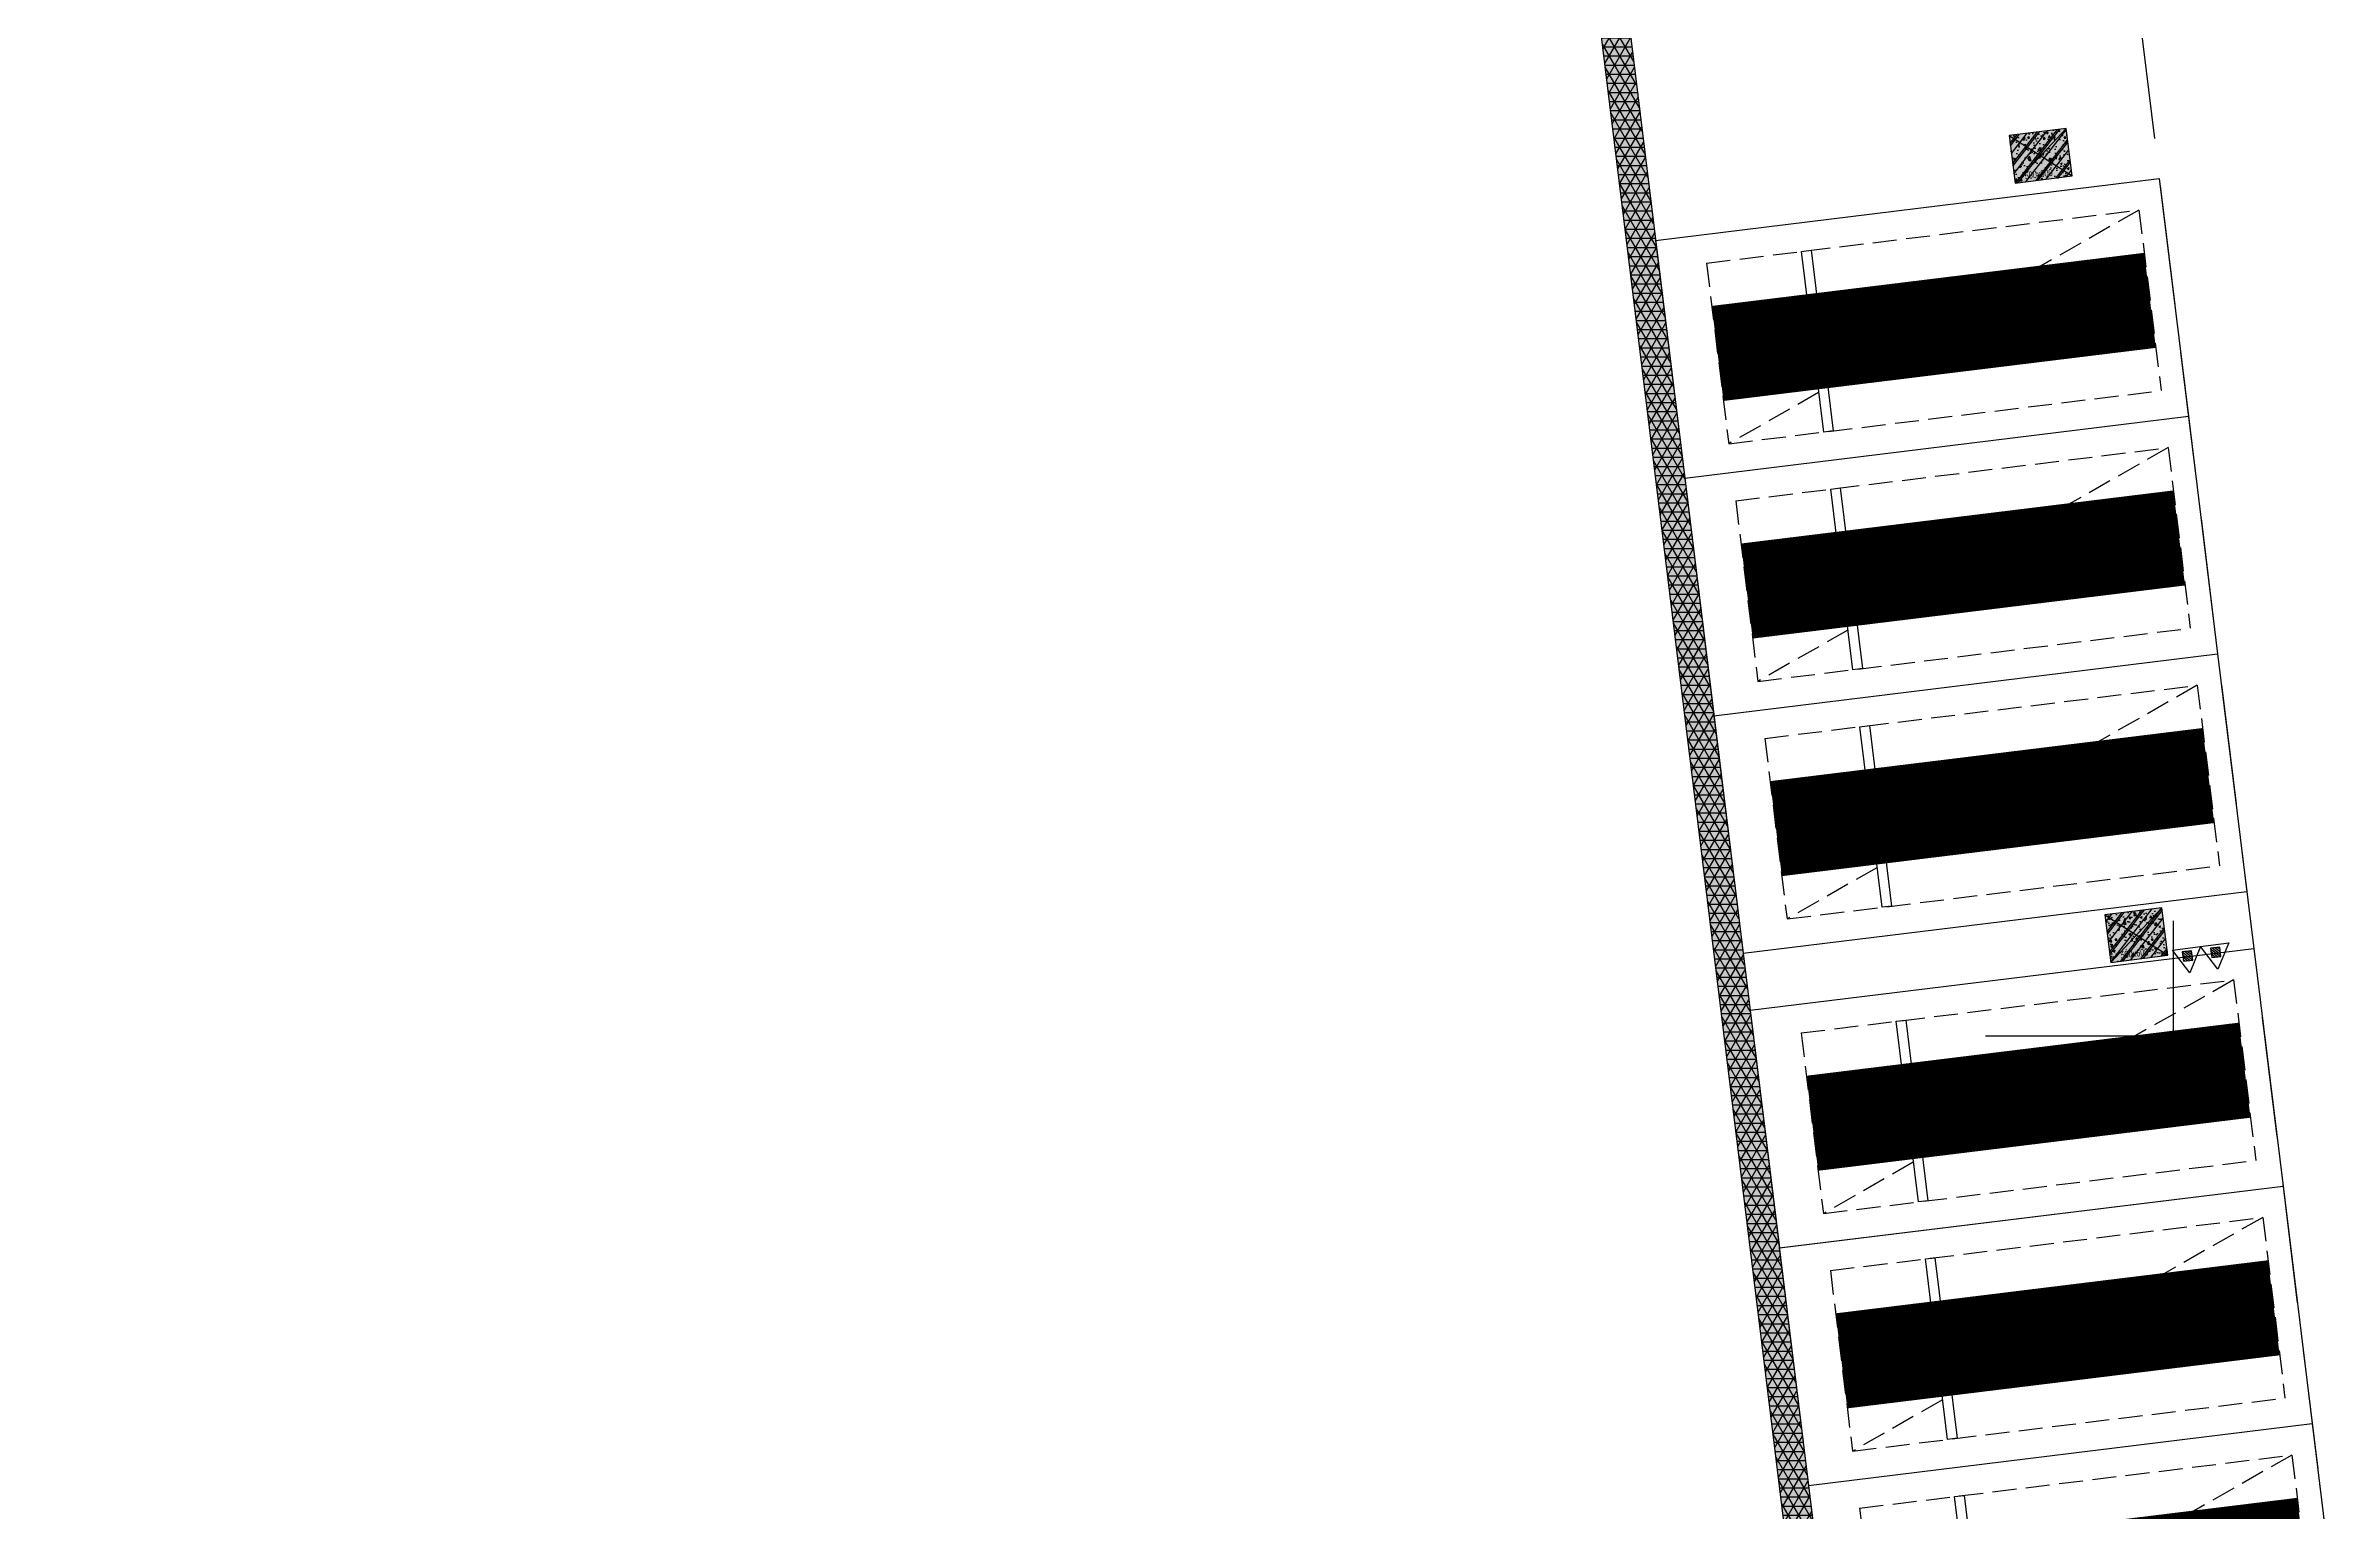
# Model space of a CAD drawing. Extents: x -1338203 to 1886333, y -783476 to 1038610.
# Drawn here: x 778479 to 802379, y 44904 to 60209 of the extents above; entities that cross this region are included whole.
import ezdxf
from ezdxf.enums import TextEntityAlignment as Align

# ---------------------------------------------------------------- set-up
doc = ezdxf.new("R2010")
doc.units = 0
doc.header["$LTSCALE"] = 1000
doc.header["$MEASUREMENT"] = 0
doc.linetypes.add('$2$DASH', pattern=[0.35, 0.25, -0.1])
doc.linetypes.add('A-001-平面B2$0$__DASH', pattern=[0.35, 0.25, -0.1])
for name, color, linetype in [('$0$DIM_SYMB', 3, 'Continuous'), ('A-001-车位参照B1$0$A-001-车位参照B1$0$0A-P-PKNG-CAR(A)', 43, 'Continuous'), ('p-a-regular', 5, 'Continuous'), ('S001南区墙柱$0$0S-CW-HATCH', 251, 'Continuous'), ('S001南区墙柱$0$0S-CW-HATCH-UP', 251, 'Continuous'), ('S001南区墙柱$0$0S-F-WALL-HATCH', 251, 'Continuous'), ('S001南区墙柱$0$0S-F-WALL-HATCH-UP', 251, 'Continuous'), ('S001南区墙柱$0$0S-F-WALL-LINE', 202, 'Continuous'), ('S001南区墙柱$0$S001-墙柱B1_1$0$0S-CC-LINE', 52, 'Continuous'), ('S001南区墙柱$0$S001-墙柱B1_1$0$0S-CW-HATCH-UP', 251, 'Continuous'), ('负一层消火栓$0$负一层消火栓$0$0P-DIM-FH', 3, 'Continuous'), ('负一层消火栓$0$负一层消火栓$0$0P-EQUIP-FH', 7, 'Continuous')]:
    doc.layers.add(name, color=color, linetype=linetype)
doc.layers.add('AAD-A-PROOF', color=30, linetype='Continuous', plot=False)
doc.layers.add('S001南区墙柱$0$S001-墙柱B1_1$0$0S-A-TIPS', color=10, linetype='Continuous', plot=False)
doc.styles.add('S001南区墙柱$0$S001-墙柱B1_1$0$AAD-S', font='aad-s.shx', dxfattribs={"width": 0.7, "bigfont": 'aad-hztxt.shx'})

# ---------------------------------------------------------------- blocks, each defined once
blk = doc.blocks.new('S001南区墙柱$0$AAD_BLOCK_20230215093950878')
at = {"layer": 'S001南区墙柱$0$0S-CW-HATCH'}
h = blk.add_hatch(color=256, dxfattribs=at)
h.dxf.hatch_style = 1
h.paths.add_polyline_path([(-300, -250), (300, -250), (300, 250), (-300, 250)])
at = {"layer": 'S001南区墙柱$0$0S-CW-HATCH-UP'}
h = blk.add_hatch(dxfattribs=at)
h.set_pattern_fill('钢筋混凝土', color=256, scale=30, pattern_type=2)
h.set_pattern_definition([(45, (-42203.53, -84001.15), (-106.06602, 106.06602), []), (50, (-42203.53, -84001.15), (215.17805, -18.82564), [22.5, -247.5]), (355, (-42203.53, -84001.15), (-41.6254, 225.65764), [18, -198]), (100.4514, (-42185.6, -84002.72), (173.5528, 206.83186), [19.12206, -210.34263]), (46.1842, (-42203.53, -83941.15), (320.1723, -49.6557), [33.75, -371.25]), (96.6356, (-42176.85, -83945.3), (280.3988, 292.2354), [28.6831, -315.5139]), (351.1842, (-42203.53, -83941.15), (280.3986, 292.2356), [27, -297]), (21, (-42173.53, -83956.15), (179.0721, -120.78567), [22.5, -247.5]), (326, (-42173.53, -83956.15), (72.9946, 217.545), [18, -198]), (71.4514, (-42158.6, -83966.21), (252.0668, 96.75915), [19.12206, -210.34263]), (37.5, (-42203.53, -84001.15), (3.647957, 99.868156), [1.5, -195.6, 1.5, -201, 1.5, -198.75]), (7.5, (-42203.53, -84001.15), (78.92086, 118.32351), [1.5, -114.6, 1.5, -191.1, 1.5, -75.75]), (327.5, (-42270.43, -84001.15), (160.14673, -6.76646), [1.5, -75, 1.5, -234, 1.5, -310.5]), (317.5, (-42300.43, -84001.15), (174.95585, 30.0315), [1.5, -97.5, 1.5, -155.4, 1.5, -220.5])])
h.paths.add_polyline_path([(-300, -250), (300, -250), (300, 250), (-300, 250)])
at = {"layer": 'S001南区墙柱$0$S001-墙柱B1_1$0$0S-CW-HATCH-UP', "transparency": 33554661}
h = blk.add_hatch(dxfattribs=at)
h.set_pattern_fill('钢筋混凝土', color=0, scale=30)
h.set_pattern_definition([(45, (48108.52, -15514.205), (-53.03301, 53.03301), []), (50, (48108.52, -15514.2), (215.17805, -18.82564), [22.5, -247.5]), (355, (48108.52, -15514.2), (-41.6254, 225.6576), [18, -198]), (100.4514, (48126.45, -15515.77), (173.5528, 206.8319), [19.1221, -210.3426]), (46.1842, (48108.52, -15454.2), (320.1723, -49.6557), [33.75, -371.25]), (96.6356, (48135.2, -15458.34), (280.3988, 292.2354), [28.683, -315.514]), (351.1842, (48108.52, -15454.2), (280.3986, 292.2356), [27, -297]), (21, (48138.52, -15469.2), (179.0721, -120.78567), [22.5, -247.5]), (326, (48138.52, -15469.2), (72.9946, 217.545), [18, -198]), (71.4514, (48153.44, -15479.27), (252.0668, 96.75915), [19.1221, -210.3426]), (37.5, (48108.52, -15514.205), (3.64796, 99.86816), [0, -195.6, 0, -201, 0, -198.75]), (7.5, (48108.52, -15514.2), (78.92086, 118.32351), [0, -114.6, 0, -191.1, 0, -75.75]), (327.5, (48041.62, -15514.205), (160.14673, -6.76646), [0, -75, 0, -234, 0, -310.5]), (317.5, (48011.62, -15514.2), (174.95585, 30.0315), [0, -97.5, 0, -155.4, 0, -220.5])])
h.paths.add_polyline_path([(-300, -250), (300, -250), (300, 250), (-300, 250)])
at = {"layer": 'S001南区墙柱$0$S001-墙柱B1_1$0$0S-A-TIPS'}
for p, q in [((-300, 250), (300, -250)), ((300, 250), (-300, -250))]:
    blk.add_line(p, q, dxfattribs=at)
at = {"layer": 'S001南区墙柱$0$S001-墙柱B1_1$0$0S-CC-LINE'}
blk.add_lwpolyline([(-300, -250), (300, -250), (300, 250), (-300, 250)], close=True, dxfattribs=at)
at = {"layer": 'S001南区墙柱$0$S001-墙柱B1_1$0$0S-A-TIPS', "style": 'S001南区墙柱$0$S001-墙柱B1_1$0$AAD-S', "width": 0.7}
blk.add_text('500x600', height=75, dxfattribs=at).set_placement((-45, -187), align=Align.MIDDLE_CENTER)
blk = doc.blocks.new('S001南区墙柱')
at = {"layer": 'S001南区墙柱$0$0S-F-WALL-HATCH'}
h = blk.add_hatch(color=256, dxfattribs=at)
h.dxf.hatch_style = 1
h.paths.add_polyline_path([(30304, 68261), (31072, 68261), (36324, 25487), (335, 21067), (1996, 7539), (1698, 7502), (0, 21328), (35990, 25748), (30805, 67961), (30304, 67961)])
at = {"layer": 'S001南区墙柱$0$0S-F-WALL-HATCH-UP'}
h = blk.add_hatch(dxfattribs=at)
h.set_pattern_fill('NET3', color=256, scale=30)
h.set_pattern_definition([(0, (0, 0), (0, 95.25), []), (60, (0, 0), (-82.48892, 47.625), []), (120, (0, 0), (-82.48892, -47.625), [])])
h.paths.add_polyline_path([(30304, 68261), (31072, 68261), (36324, 25487), (335, 21067), (1996, 7539), (1698, 7502), (0, 21328), (35990, 25748), (30805, 67961), (30304, 67961)])
at = {"layer": 'S001南区墙柱$0$0S-F-WALL-LINE', "elevation": 3370}
blk.add_lwpolyline([(30304, 68261), (31072, 68261), (36324, 25487), (335, 21067), (1996, 7539), (1698, 7502), (0, 21328), (35990, 25748), (30805, 67961), (30304, 67961)], close=True, dxfattribs=at)
at = {"rotation": 7.166417273599052}
for p in [(36059, 61272, 3370), (37060, 53133, 3370)]:
    blk.add_blockref('S001南区墙柱$0$AAD_BLOCK_20230215093950878', p, dxfattribs=at)
blk = doc.blocks.new('S001地下一墙柱')
blk.add_blockref('S001南区墙柱', (-3112, -309101, -3370))
blk = doc.blocks.new('负一层消火栓$0$负一层消火栓$0$$TwtSys$00000546')
h = blk.add_hatch()
h.set_pattern_fill('ANSI31', color=256, scale=200, style=0)
h.set_pattern_definition([(45, (-38543.802, -6670.83), (-17.67767, 17.67767), [])])
h.paths.add_polyline_path([(-65, 174), (65, 174), (65, 44), (-65, 44)])
for points in [[(0, 344), (-198, 0), (198, 0)], [(-65, 174), (65, 174), (65, 44), (-65, 44)]]:
    blk.add_lwpolyline(points, close=True)
blk = doc.blocks.new('负一层消火栓')
at = {"layer": '负一层消火栓$0$负一层消火栓$0$0P-DIM-FH'}
for p, q in [((34332, -255820, 1600), (34332, -257022, 1600)), ((34332, -257022, 1600), (32370, -257022, 1600))]:
    blk.add_line(p, q, dxfattribs=at)
at = {"layer": '负一层消火栓$0$负一层消火栓$0$0P-EQUIP-FH', "xscale": -0.75, "yscale": 0.75, "zscale": 0.75, "rotation": 187.3328381470578}
for p in [(34471, -256105, 1600), (34471, -256105, 1600), (34766, -256067, 1600), (34766, -256067, 1600)]:
    blk.add_blockref('负一层消火栓$0$负一层消火栓$0$$TwtSys$00000546', p, dxfattribs=at)
blk = doc.blocks.new('剖面位置')
at = {"layer": '$0$DIM_SYMB', "linetype": '$2$DASH', "ltscale": 5}
blk.add_lwpolyline([(29891, -167801), (29891, -222090), (30997, -222090), (42410, -315041)], dxfattribs=at)
blk.add_lwpolyline([(29891, -167801), (29891, -222090), (30997, -222090), (42410, -315041)], dxfattribs=at)
blk = doc.blocks.new('A-001-车位参照B1$0$A-001-车位参照B1$0$A-001-车位参照B1$0$ddd')
for p, q in [((0, 2500), (5300, 2500)), ((0, 2500), (0, 0)), ((5300, 2500), (5300, 0)), ((0, 0), (5300, 0))]:
    blk.add_line(p, q)
at = {"linetype": 'A-001-平面B2$0$__DASH'}
for p, q in [((500, 2200), (500, 300)), ((500, 2200), (5050, 2200)), ((5050, 2200), (5050, 300)), ((500, 300), (5050, 300))]:
    blk.add_line(p, q, dxfattribs=at)
blk.add_lwpolyline([(5050, 2200), (500, 300)], dxfattribs=at)
blk.add_lwpolyline([(1500, 300), (1500, 2200), (1600, 2200), (1600, 300)], close=True)
at = {"layer": 'p-a-regular', "ltscale": 0.002, "const_width": 1000}
blk.add_lwpolyline([(500, 1250), (5050, 1250)], dxfattribs=at)

msp = doc.modelspace()

# ---------------------------------------------------------------- block references
at = {"ltscale": 0.002}
for name in ['S001地下一墙柱', '负一层消火栓']:
    msp.add_blockref(name, (766365.4, 306889.1), dxfattribs=at)
at = {"layer": 'A-001-车位参照B1$0$A-001-车位参照B1$0$0A-P-PKNG-CAR(A)', "linetype": 'Continuous', "rotation": 7.001406286585027}
for p in [(795595.4, 55693.9), (795900.1, 53212.5), (796204.9, 50731.2), (796583.9, 47654.4), (796888.5, 45173), (797193.2, 42691.7)]:
    msp.add_blockref('A-001-车位参照B1$0$A-001-车位参照B1$0$A-001-车位参照B1$0$ddd', p, dxfattribs=at)
at = {"layer": 'AAD-A-PROOF'}
msp.add_blockref('剖面位置', (766365.4, 306889.1), dxfattribs=at)

doc.saveas('drawing.dxf')
